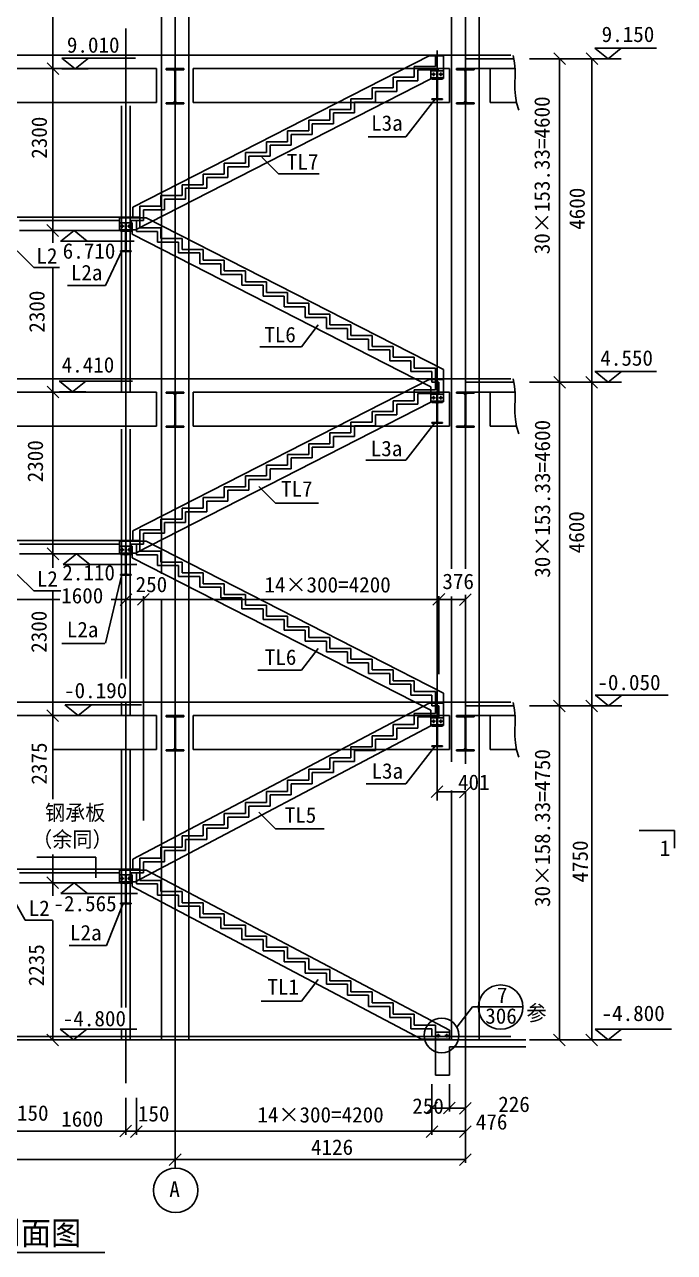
# Model space of a CAD drawing. Header units: metres. Extents: x 760 to 19348, y -53 to 26410.
# Drawn here: x 10113 to 19348, y -53 to 17407 of the extents above; entities that cross this region are included whole.
import ezdxf

# ---------------------------------------------------------------- set-up
doc = ezdxf.new("R2010")
doc.units = ezdxf.units.M
for name, color, linetype in [('LAYER1', 142, 'Continuous'), ('PUB_DIM', 3, 'Continuous'), ('S_E_STAIR', 4, 'Continuous'), ('中心线', 20, 'Continuous'), ('主次梁', 11, 'Continuous'), ('填满-深', 8, 'Continuous'), ('尺寸', 42, 'Continuous'), ('引线', 9, 'Continuous'), ('文字', 3, 'Continuous'), ('标题', 4, 'Continuous'), ('梯板', 11, 'Continuous'), ('梯梁', 4, 'Continuous'), ('砼柱', 3, 'Continuous'), ('螺栓', 11, 'Continuous'), ('钢柱', 4, 'Continuous')]:
    doc.layers.add(name, color=color, linetype=linetype)

# ---------------------------------------------------------------- blocks, each defined once
blk = doc.blocks.new('_ARCHTICK')
at = {"color": 0, "linetype": 'ByBlock'}
blk.add_lwpolyline([(-1.64, -1.71), (1.69, 1.6)], dxfattribs=at)

msp = doc.modelspace()

# ---------------------------------------------------------------- linework, layer by layer
for p, q in [((18216.81, 17071.45), (19092.92, 17071.45)), ((18217.39, 17071.22), (18404.51, 16919.76)), ((18404.51, 16919.76), (18593.81, 17071.22)), ((10644.24, 16931.12), (11687.5, 16931.12)), ((10644.59, 16779.31), (11019.3, 16779.31)), ((10644.82, 16930.9), (10831.94, 16779.44)), ((10831.94, 16779.44), (11021.24, 16930.9)), ((18217.15, 16919.64), (18591.87, 16919.64)), ((11669.32, 14325.93), (10626.06, 14325.93)), ((10815.7, 14477.62), (10626.4, 14326.16)), ((11003.06, 14477.74), (10628.35, 14477.74)), ((11002.82, 14326.16), (10815.7, 14477.62)), ((18219.43, 12471.5), (19095.55, 12471.5)), ((18220.02, 12471.28), (18407.14, 12319.82)), ((18407.14, 12319.82), (18596.44, 12471.28)), ((10605.12, 12334.86), (11648.39, 12334.86)), ((10607.86, 12334.63), (10794.98, 12183.17)), ((10794.98, 12183.17), (10984.29, 12334.63)), ((18219.78, 12319.69), (18594.49, 12319.69)), ((10607.63, 12183.04), (10982.34, 12183.04)), ((10853.22, 9880.41), (10663.92, 9728.95)), ((11040.34, 9728.95), (10853.22, 9880.41)), ((11706.84, 9728.72), (10663.58, 9728.72)), ((18223.98, 7871.36), (19257.99, 7871.36)), ((18224.56, 7871.13), (18411.69, 7719.67)), ((18411.69, 7719.67), (18600.99, 7871.13)), ((10687.73, 7731.59), (10874.85, 7580.13)), ((10689.85, 7731.82), (11776.41, 7731.82)), ((10874.85, 7580.13), (11064.15, 7731.59)), ((18224.33, 7719.54), (18599.04, 7719.54)), ((10687.49, 7580), (11062.21, 7580)), ((10818.38, 5203.17), (10629.07, 5051.71)), ((11005.73, 5203.29), (10631.02, 5203.29)), ((11005.5, 5051.71), (10818.38, 5203.17)), ((11716.37, 5051.48), (10629.81, 5051.48)), ((10620.28, 3120.07), (11706.84, 3120.07)), ((10620.63, 2968.26), (10995.34, 2968.26)), ((10620.86, 3119.84), (10807.98, 2968.38)), ((10807.98, 2968.38), (10997.28, 3119.84)), ((18221.46, 3122.87), (19308.02, 3122.87)), ((18221.81, 2971.05), (18596.52, 2971.05)), ((18222.04, 3122.64), (18409.17, 2971.18)), ((18409.17, 2971.18), (18598.47, 3122.64))]:
    msp.add_line(p, q)
at = {"layer": 'LAYER1'}
for p, q in [((3044.57, 16969.67), (17021.42, 16969.67)), ((15951.78, 16811.67), (15951.78, 16969.67)), ((15651.78, 16811.67), (15951.78, 16811.67)), ((15651.78, 16658.67), (15651.78, 16811.67)), ((15351.78, 16658.67), (15651.78, 16658.67)), ((15351.78, 16505.67), (15351.78, 16658.67)), ((15051.78, 16505.67), (15351.78, 16505.67)), ((15051.78, 16352.67), (15051.78, 16505.67)), ((14751.78, 16352.67), (15051.78, 16352.67)), ((14751.78, 16199.67), (14751.78, 16352.67)), ((14451.78, 16199.67), (14751.78, 16199.67)), ((14451.78, 16046.67), (14451.78, 16199.67)), ((13851.78, 15893.67), (14151.78, 15893.67)), ((13851.78, 15740.67), (13851.78, 15893.67)), ((14151.78, 16046.67), (14451.78, 16046.67)), ((14151.78, 15893.67), (14151.78, 16046.67)), ((13551.78, 15740.67), (13851.78, 15740.67)), ((13551.78, 15587.67), (13551.78, 15740.67)), ((13251.78, 15587.67), (13551.78, 15587.67)), ((13251.78, 15434.67), (13251.78, 15587.67)), ((12951.78, 15434.67), (13251.78, 15434.67)), ((12951.78, 15281.67), (12951.78, 15434.67)), ((12651.78, 15281.67), (12951.78, 15281.67)), ((12651.78, 15128.67), (12651.78, 15281.67)), ((12351.78, 15128.67), (12651.78, 15128.67)), ((12351.78, 14975.67), (12351.78, 15128.67)), ((12051.78, 14975.67), (12351.78, 14975.67)), ((12051.78, 14822.67), (12051.78, 14975.67)), ((10751.78, 14669.67), (9751.78, 14669.67)), ((10751.78, 14669.67), (11751.78, 14669.67)), ((11751.78, 14822.67), (12051.78, 14822.67)), ((11751.78, 14669.67), (11751.78, 14822.67)), ((11751.78, 14669.67), (11751.78, 14516.33)), ((11751.78, 14516.33), (12051.78, 14516.33)), ((12051.78, 14516.33), (12051.78, 14363)), ((12051.78, 14363), (12351.78, 14363)), ((12351.78, 14363), (12351.78, 14209.67)), ((12351.78, 14209.67), (12651.78, 14209.67)), ((12651.78, 14209.67), (12651.78, 14056.33)), ((12651.78, 14056.33), (12951.78, 14056.33)), ((12951.78, 14056.33), (12951.78, 13903)), ((12951.78, 13903), (13251.78, 13903)), ((13251.78, 13903), (13251.78, 13749.67)), ((13251.78, 13749.67), (13551.78, 13749.67)), ((13551.78, 13749.67), (13551.78, 13596.33)), ((13551.78, 13596.33), (13851.78, 13596.33)), ((13851.78, 13596.33), (13851.78, 13443)), ((13851.78, 13443), (14151.78, 13443)), ((14151.78, 13443), (14151.78, 13289.67)), ((14151.78, 13289.67), (14451.78, 13289.67)), ((14451.78, 13289.67), (14451.78, 13136.33)), ((14451.78, 13136.33), (14751.78, 13136.33)), ((14751.78, 13136.33), (14751.78, 12983)), ((14751.78, 12983), (15051.78, 12983)), ((15051.78, 12983), (15051.78, 12829.67)), ((15051.78, 12829.67), (15351.78, 12829.67)), ((15351.78, 12829.67), (15351.78, 12676.33)), ((15351.78, 12676.33), (15651.78, 12676.33)), ((15651.78, 12676.33), (15651.78, 12523)), ((15651.78, 12523), (15951.78, 12523)), ((15951.78, 12523), (15951.78, 12369.67)), ((3044.57, 12369.67), (17021.79, 12369.67)), ((15951.78, 12211.67), (15951.78, 12369.67)), ((15351.78, 12058.67), (15651.78, 12058.67)), ((15351.78, 11905.67), (15351.78, 12058.67)), ((15651.78, 12211.67), (15951.78, 12211.67)), ((15651.78, 12058.67), (15651.78, 12211.67)), ((15051.78, 11905.67), (15351.78, 11905.67)), ((15051.78, 11752.67), (15051.78, 11905.67)), ((14751.78, 11752.67), (15051.78, 11752.67)), ((14751.78, 11599.67), (14751.78, 11752.67)), ((14451.78, 11599.67), (14751.78, 11599.67)), ((14451.78, 11446.67), (14451.78, 11599.67)), ((14151.78, 11446.67), (14451.78, 11446.67)), ((14151.78, 11293.67), (14151.78, 11446.67)), ((13851.78, 11293.67), (14151.78, 11293.67)), ((13851.78, 11140.67), (13851.78, 11293.67)), ((13551.78, 11140.67), (13851.78, 11140.67)), ((13551.78, 10987.67), (13551.78, 11140.67)), ((12951.78, 10834.67), (13251.78, 10834.67)), ((12951.78, 10681.67), (12951.78, 10834.67)), ((13251.78, 10987.67), (13551.78, 10987.67)), ((13251.78, 10834.67), (13251.78, 10987.67)), ((12651.78, 10681.67), (12951.78, 10681.67)), ((12651.78, 10528.67), (12651.78, 10681.67)), ((12351.78, 10528.67), (12651.78, 10528.67)), ((12351.78, 10375.67), (12351.78, 10528.67)), ((12051.78, 10375.67), (12351.78, 10375.67)), ((12051.78, 10222.67), (12051.78, 10375.67)), ((11751.78, 10222.67), (12051.78, 10222.67)), ((11751.78, 10069.67), (11751.78, 10222.67)), ((10751.78, 10069.67), (9751.78, 10069.67)), ((10751.78, 10069.67), (11751.78, 10069.67)), ((11751.78, 10069.67), (11751.78, 9916.33)), ((11751.78, 9916.33), (12051.78, 9916.33)), ((12051.78, 9916.33), (12051.78, 9763)), ((12051.78, 9763), (12351.78, 9763)), ((12351.78, 9763), (12351.78, 9609.67)), ((12351.78, 9609.67), (12651.78, 9609.67)), ((12651.78, 9609.67), (12651.78, 9456.33)), ((12651.78, 9456.33), (12951.78, 9456.33)), ((12951.78, 9456.33), (12951.78, 9303)), ((12951.78, 9303), (13251.78, 9303)), ((13251.78, 9303), (13251.78, 9149.67)), ((13251.78, 9149.67), (13551.78, 9149.67)), ((13551.78, 9149.67), (13551.78, 8996.33)), ((13551.78, 8996.33), (13851.78, 8996.33)), ((13851.78, 8996.33), (13851.78, 8843)), ((13851.78, 8843), (14151.78, 8843)), ((14151.78, 8843), (14151.78, 8689.67)), ((14151.78, 8689.67), (14451.78, 8689.67)), ((14451.78, 8689.67), (14451.78, 8536.33)), ((14451.78, 8536.33), (14751.78, 8536.33)), ((14751.78, 8536.33), (14751.78, 8383)), ((14751.78, 8383), (15051.78, 8383)), ((15051.78, 8383), (15051.78, 8229.67)), ((15051.78, 8229.67), (15351.78, 8229.67)), ((15351.78, 8229.67), (15351.78, 8076.33)), ((15351.78, 8076.33), (15651.78, 8076.33)), ((15651.78, 8076.33), (15651.78, 7923)), ((15651.78, 7923), (15951.78, 7923)), ((15951.78, 7923), (15951.78, 7769.67)), ((3044.57, 7769.67), (17021.79, 7769.67)), ((15951.78, 7611.33), (15951.78, 7769.67)), ((15651.78, 7611.33), (15951.78, 7611.33)), ((15651.78, 7453), (15651.78, 7611.33)), ((15351.78, 7453), (15651.78, 7453)), ((15351.78, 7294.67), (15351.78, 7453)), ((15051.78, 7294.67), (15351.78, 7294.67)), ((15051.78, 7136.33), (15051.78, 7294.67)), ((14751.78, 7136.33), (15051.78, 7136.33)), ((14751.78, 6978), (14751.78, 7136.33)), ((14151.78, 6819.67), (14451.78, 6819.67)), ((14151.78, 6661.33), (14151.78, 6819.67)), ((14451.78, 6978), (14751.78, 6978)), ((14451.78, 6819.67), (14451.78, 6978)), ((13851.78, 6661.33), (14151.78, 6661.33)), ((13851.78, 6503), (13851.78, 6661.33)), ((13551.78, 6503), (13851.78, 6503)), ((13551.78, 6344.67), (13551.78, 6503)), ((13251.78, 6344.67), (13551.78, 6344.67)), ((13251.78, 6186.33), (13251.78, 6344.67)), ((12951.78, 6186.33), (13251.78, 6186.33)), ((12951.78, 6028), (12951.78, 6186.33)), ((12651.78, 6028), (12951.78, 6028)), ((12651.78, 5869.67), (12651.78, 6028)), ((12351.78, 5869.67), (12651.78, 5869.67)), ((12351.78, 5711.33), (12351.78, 5869.67)), ((12051.78, 5711.33), (12351.78, 5711.33)), ((12051.78, 5553), (12051.78, 5711.33)), ((11751.78, 5553), (12051.78, 5553)), ((11751.78, 5394.67), (11751.78, 5553)), ((10751.78, 5394.67), (9751.78, 5394.67)), ((10751.78, 5394.67), (11751.78, 5394.67)), ((11751.78, 5394.67), (11751.78, 5236.33)), ((11751.78, 5236.33), (12051.78, 5236.33)), ((12051.78, 5236.33), (12051.78, 5078)), ((12051.78, 5078), (12351.78, 5078)), ((12351.78, 5078), (12351.78, 4919.67)), ((12351.78, 4919.67), (12651.78, 4919.67)), ((12651.78, 4919.67), (12651.78, 4761.33)), ((12651.78, 4761.33), (12951.78, 4761.33)), ((12951.78, 4761.33), (12951.78, 4603)), ((12951.78, 4603), (13251.78, 4603)), ((13251.78, 4603), (13251.78, 4444.67)), ((13251.78, 4444.67), (13551.78, 4444.67)), ((13551.78, 4444.67), (13551.78, 4286.33)), ((13551.78, 4286.33), (13851.78, 4286.33)), ((13851.78, 4286.33), (13851.78, 4128)), ((13851.78, 4128), (14151.78, 4128)), ((14151.78, 4128), (14151.78, 3969.67)), ((14151.78, 3969.67), (14451.78, 3969.67)), ((14451.78, 3969.67), (14451.78, 3811.33)), ((14451.78, 3811.33), (14751.78, 3811.33)), ((14751.78, 3811.33), (14751.78, 3653)), ((14751.78, 3653), (15051.78, 3653)), ((15051.78, 3653), (15051.78, 3494.67)), ((15051.78, 3494.67), (15351.78, 3494.67)), ((15351.78, 3494.67), (15351.78, 3336.33)), ((15351.78, 3336.33), (15651.78, 3336.33)), ((15651.78, 3336.33), (15651.78, 3178)), ((15651.78, 3178), (15951.78, 3178)), ((15951.78, 3178), (15951.78, 3019.67)), ((3044.57, 3019.67), (17021.79, 3019.67))]:
    msp.add_line(p, q, dxfattribs=at)
at = {"layer": 'PUB_DIM'}
for p, q in [((16377.72, 16919.67), (16377.72, 16779.67)), ((17064.5, 16919.67), (16377.72, 16919.67)), ((16377.72, 16779.67), (17081.85, 16779.67)), ((16377.72, 12319.67), (16377.72, 12179.67)), ((17064.5, 12319.67), (16377.72, 12319.67)), ((16377.72, 12179.67), (17081.85, 12179.67)), ((16377.72, 7719.67), (16377.72, 7579.67)), ((17064.5, 7719.67), (16377.72, 7719.67)), ((16377.72, 7579.67), (17081.85, 7579.67))]:
    msp.add_line(p, q, dxfattribs=at)
at = {"layer": 'S_E_STAIR'}
for p, q in [((11651.54, 14807.85), (15861.62, 16959.67)), ((11688.19, 14489.67), (15886.78, 16635.61)), ((15886.78, 16635.61), (15886.78, 16649.81)), ((11461.78, 14489.67), (11461.78, 14659.67)), ((11461.78, 14489.67), (11461.78, 14659.67)), ((11843.24, 14659.67), (16066.78, 12500.97)), ((11688.19, 14489.67), (11461.78, 14489.67)), ((11688.19, 14489.67), (11461.78, 14489.67)), ((11641.78, 14489.67), (11641.78, 14425.72)), ((11641.78, 14425.72), (15886.78, 12256.06)), ((11651.54, 10207.85), (15861.62, 12359.67)), ((15886.78, 12035.61), (15886.78, 12256.06)), ((11688.19, 9889.67), (15886.78, 12035.61)), ((11461.78, 9889.67), (11461.78, 10059.67)), ((11843.24, 10059.67), (16066.78, 7900.97)), ((11688.19, 9889.67), (11461.78, 9889.67)), ((11641.78, 9889.67), (11641.78, 9825.72)), ((11641.78, 9825.72), (15886.78, 7656.06)), ((11651.54, 5536.78), (15863.32, 7759.67)), ((15886.78, 7449.81), (15886.78, 7656.06)), ((11683.95, 5214.67), (15886.78, 7432.83)), ((11461.78, 5214.67), (11461.78, 5384.67)), ((11840.23, 5384.67), (16151.54, 3109.26)), ((11683.95, 5214.67), (11461.78, 5214.67)), ((11641.78, 5214.67), (11641.78, 5150.19)), ((11641.78, 5150.19), (15754.34, 2979.67))]:
    msp.add_line(p, q, dxfattribs=at)
at = {"layer": '中心线'}
for p, q in [((12251.78, 1137.09), (12251.78, 26409.65)), ((16377.72, 9666.23), (16377.72, 26409.65)), ((11551.78, 8106.19), (11551.78, 17352.63)), ((15976.78, 6374.29), (15976.78, 17039.28)), ((16377.72, 6895.72), (16377.72, 9298.11)), ((11551.78, 3429.86), (11551.78, 7768.21)), ((16377.72, 1438.29), (16377.72, 6512.55)), ((11551.78, 2353.3), (11551.78, 3113.13))]:
    msp.add_line(p, q, dxfattribs=at)
at = {"layer": '主次梁'}
for p, q in [((12056.78, 26239.67), (12056.78, 9595.08)), ((12446.78, 2969.67), (12446.78, 26239.67)), ((16182.72, 26239.67), (16182.72, 9668.36)), ((16572.72, 2969.67), (16572.72, 26239.67)), ((11988.95, 16779.67), (2814.34, 16779.67)), ((11988.95, 16297.67), (11988.95, 16779.67)), ((12126.78, 16779.67), (12376.78, 16779.67)), ((12126.78, 16764.67), (12126.78, 16779.67)), ((12219.69, 16764.67), (12126.78, 16764.67)), ((12376.78, 16764.67), (12283.86, 16764.67)), ((12376.78, 16779.67), (12376.78, 16764.67)), ((12507.53, 16297.67), (12507.53, 16779.67)), ((12507.53, 16779.67), (16152.24, 16779.67)), ((16152.24, 16779.67), (16152.24, 16297.67)), ((16502.72, 16779.67), (16252.72, 16779.67)), ((16252.72, 16779.67), (16252.72, 16764.67)), ((16252.72, 16764.67), (16345.64, 16764.67)), ((16409.8, 16764.67), (16502.72, 16764.67)), ((16502.72, 16764.67), (16502.72, 16779.67)), ((16728.77, 16779.67), (17081.85, 16779.67)), ((16728.77, 16297.67), (16728.77, 16779.67)), ((12246.36, 16321.33), (12246.36, 16738)), ((12257.19, 16738), (12257.19, 16321.33)), ((16372.3, 16738), (16372.3, 16321.33)), ((16383.14, 16321.33), (16383.14, 16738)), ((2799.38, 16297.67), (11988.95, 16297.67)), ((12126.78, 16294.67), (12219.69, 16294.67)), ((12126.78, 16279.67), (12126.78, 16294.67)), ((12376.78, 16279.67), (12126.78, 16279.67)), ((12283.86, 16294.67), (12376.78, 16294.67)), ((12376.78, 16294.67), (12376.78, 16279.67)), ((16152.24, 16297.67), (12507.53, 16297.67)), ((16252.72, 16294.67), (16252.72, 16279.67)), ((16345.64, 16294.67), (16252.72, 16294.67)), ((16252.72, 16279.67), (16502.72, 16279.67)), ((16502.72, 16294.67), (16409.8, 16294.67)), ((16502.72, 16279.67), (16502.72, 16294.67)), ((17104.03, 16297.67), (16728.77, 16297.67)), ((11988.95, 12179.67), (2814.34, 12179.67)), ((11988.95, 11697.67), (11988.95, 12179.67)), ((12126.78, 12179.67), (12376.78, 12179.67)), ((12126.78, 12164.67), (12126.78, 12179.67)), ((12219.69, 12164.67), (12126.78, 12164.67)), ((12246.36, 11721.33), (12246.36, 12138)), ((12257.19, 12138), (12257.19, 11721.33)), ((12376.78, 12164.67), (12283.86, 12164.67)), ((12376.78, 12179.67), (12376.78, 12164.67)), ((12507.53, 11697.67), (12507.53, 12179.67)), ((12507.53, 12179.67), (16152.24, 12179.67)), ((16152.24, 12179.67), (16152.24, 11697.67)), ((16502.72, 12179.67), (16252.72, 12179.67)), ((16252.72, 12179.67), (16252.72, 12164.67)), ((16252.72, 12164.67), (16345.64, 12164.67)), ((16372.3, 12138), (16372.3, 11721.33)), ((16383.14, 11721.33), (16383.14, 12138)), ((16409.8, 12164.67), (16502.72, 12164.67)), ((16502.72, 12164.67), (16502.72, 12179.67)), ((16728.77, 12179.67), (17081.85, 12179.67)), ((16728.77, 11697.67), (16728.77, 12179.67)), ((2799.38, 11697.67), (11988.95, 11697.67)), ((12126.78, 11694.67), (12219.69, 11694.67)), ((12126.78, 11679.67), (12126.78, 11694.67)), ((12376.78, 11679.67), (12126.78, 11679.67)), ((12283.86, 11694.67), (12376.78, 11694.67)), ((12376.78, 11694.67), (12376.78, 11679.67)), ((16152.24, 11697.67), (12507.53, 11697.67)), ((16252.72, 11694.67), (16252.72, 11679.67)), ((16345.64, 11694.67), (16252.72, 11694.67)), ((16252.72, 11679.67), (16502.72, 11679.67)), ((16502.72, 11694.67), (16409.8, 11694.67)), ((16502.72, 11679.67), (16502.72, 11694.67)), ((17104.03, 11697.67), (16728.77, 11697.67)), ((16182.72, 9274.71), (16182.72, 6923.59)), ((12056.78, 9231.18), (12056.78, 2969.67)), ((11988.95, 7579.67), (2814.34, 7579.67)), ((11988.95, 7097.67), (11988.95, 7579.67)), ((12126.78, 7579.67), (12376.78, 7579.67)), ((12126.78, 7564.67), (12126.78, 7579.67)), ((12219.69, 7564.67), (12126.78, 7564.67)), ((12246.36, 7121.33), (12246.36, 7538)), ((12257.19, 7538), (12257.19, 7121.33)), ((12376.78, 7564.67), (12283.86, 7564.67)), ((12376.78, 7579.67), (12376.78, 7564.67)), ((12507.53, 7097.67), (12507.53, 7579.67)), ((12507.53, 7579.67), (16152.24, 7579.67)), ((16152.24, 7579.67), (16152.24, 7097.67)), ((16502.72, 7579.67), (16252.72, 7579.67)), ((16252.72, 7579.67), (16252.72, 7564.67)), ((16252.72, 7564.67), (16345.64, 7564.67)), ((16372.3, 7538), (16372.3, 7121.33)), ((16383.14, 7121.33), (16383.14, 7538)), ((16409.8, 7564.67), (16502.72, 7564.67)), ((16502.72, 7564.67), (16502.72, 7579.67)), ((16728.77, 7579.67), (17081.85, 7579.67)), ((16728.77, 7097.67), (16728.77, 7579.67)), ((10512.3, 7097.67), (11988.95, 7097.67)), ((12126.78, 7094.67), (12219.69, 7094.67)), ((12126.78, 7079.67), (12126.78, 7094.67)), ((12376.78, 7079.67), (12126.78, 7079.67)), ((12283.86, 7094.67), (12376.78, 7094.67)), ((12376.78, 7094.67), (12376.78, 7079.67)), ((16152.24, 7097.67), (12507.53, 7097.67)), ((16252.72, 7094.67), (16252.72, 7079.67)), ((16345.64, 7094.67), (16252.72, 7094.67)), ((16252.72, 7079.67), (16502.72, 7079.67)), ((16502.72, 7094.67), (16409.8, 7094.67)), ((16502.72, 7079.67), (16502.72, 7094.67)), ((17104.03, 7097.67), (16728.77, 7097.67)), ((15976.78, 6693.42), (15976.78, 6445.34)), ((15976.78, 6495.34), (16377.72, 6495.34)), ((16182.72, 6514.29), (16182.72, 2969.67)), ((12056.78, 2969.67), (12446.78, 2969.67)), ((15901.78, 2341.13), (15901.78, 1948.96)), ((16151.78, 2341.13), (16151.78, 1948.96)), ((16151.78, 2341.13), (16151.78, 1948.96)), ((16377.72, 2341.13), (16377.72, 1948.96)), ((16151.78, 1998.96), (15901.78, 1998.96)), ((16151.78, 1998.96), (16377.72, 1998.96))]:
    msp.add_line(p, q, dxfattribs=at)
for centre, start, end in [((12219.69, 16738), 0, 90), ((12283.86, 16738), 90, 180), ((16345.64, 16738), 0, 90), ((16409.8, 16738), 90, 180), ((12219.69, 16321.33), 270, 0), ((12283.86, 16321.33), 180, 270), ((16345.64, 16321.33), 270, 0), ((16409.8, 16321.33), 180, 270), ((12219.69, 12138), 0, 90), ((12283.86, 12138), 90, 180), ((16345.64, 12138), 0, 90), ((16409.8, 12138), 90, 180), ((12219.69, 11721.33), 270, 0), ((12283.86, 11721.33), 180, 270), ((16345.64, 11721.33), 270, 0), ((16409.8, 11721.33), 180, 270), ((12219.69, 7538), 0, 90), ((12283.86, 7538), 90, 180), ((16345.64, 7538), 0, 90), ((16409.8, 7538), 90, 180), ((12219.69, 7121.33), 270, 0), ((12283.86, 7121.33), 180, 270), ((16345.64, 7121.33), 270, 0), ((16409.8, 7121.33), 180, 270)]:
    msp.add_arc(centre, 26.67, start, end, dxfattribs=at)
at = {"layer": '填满-深'}
for p, q in [((2975.69, 2969.67), (17238.79, 2969.67)), ((15951.78, 2469.67), (15951.78, 2969.67)), ((17238.79, 2869.67), (16151.78, 2869.67)), ((16151.78, 2869.67), (16151.78, 2469.67)), ((16151.78, 2469.67), (15951.78, 2469.67))]:
    msp.add_line(p, q, dxfattribs=at)
at = {"layer": '尺寸'}
for p, q in [((10515.6, 16779.67), (10515.6, 18545.71)), ((10122.87, 16779.67), (10565.6, 16779.67)), ((10122.87, 16779.67), (10565.6, 16779.67)), ((10515.6, 14479.67), (10515.6, 16779.67)), ((17286.67, 16919.67), (18225.55, 16919.67)), ((17361.94, 16919.67), (17765.18, 16919.67)), ((17715.18, 12319.67), (17715.18, 16919.67)), ((18175.55, 16919.67), (18175.55, 12319.67)), ((10122.87, 14479.67), (10565.6, 14479.67)), ((10122.87, 14479.67), (10565.6, 14479.67)), ((10515.6, 14304.83), (10515.6, 14479.67)), ((10515.6, 12179.67), (10515.6, 13951.87)), ((17286.67, 12319.67), (18225.55, 12319.67)), ((17286.67, 12319.67), (18225.55, 12319.67)), ((17286.67, 12319.67), (17765.18, 12319.67)), ((17286.67, 12319.67), (17765.18, 12319.67)), ((17715.18, 7719.67), (17715.18, 12319.67)), ((18175.55, 12319.67), (18175.55, 7719.67)), ((10122.87, 12179.67), (10565.6, 12179.67)), ((10122.87, 12179.67), (10565.6, 12179.67)), ((10515.6, 9879.67), (10515.6, 12179.67)), ((10122.87, 9879.67), (10565.6, 9879.67)), ((10122.87, 9879.67), (10565.6, 9879.67)), ((10515.6, 9683.12), (10515.6, 9879.67)), ((10515.6, 7579.67), (10515.6, 9360.28)), ((11551.78, 8908.25), (11551.78, 9281.1)), ((11551.78, 8908.25), (11551.78, 9281.1)), ((11801.78, 6087.55), (11801.78, 9281.1)), ((11801.78, 6087.55), (11801.78, 9281.1)), ((16001.78, 8171.5), (16001.78, 9281.1)), ((16001.78, 8171.5), (16001.78, 9281.1)), ((16377.72, 8306.61), (16377.72, 9281.1)), ((9951.78, 9231.1), (10612.49, 9231.1)), ((11344.26, 9231.1), (11551.78, 9231.1)), ((11551.78, 9231.1), (11801.78, 9231.1)), ((11801.78, 9231.1), (16001.78, 9231.1)), ((16001.78, 9231.1), (16377.72, 9231.1)), ((17286.67, 7719.67), (18225.55, 7719.67)), ((17286.67, 7719.67), (18225.55, 7719.67)), ((17286.67, 7719.67), (17765.18, 7719.67)), ((17286.67, 7719.67), (17765.18, 7719.67)), ((17715.18, 2969.67), (17715.18, 7719.67)), ((18175.55, 7719.67), (18175.55, 2969.67)), ((10122.87, 7579.67), (10565.6, 7579.67)), ((10122.87, 7579.67), (10565.6, 7579.67)), ((10515.6, 6393.56), (10515.6, 7579.67)), ((10515.6, 5204.67), (10515.6, 5607.23)), ((10122.87, 5204.67), (10565.6, 5204.67)), ((10122.87, 5204.67), (10565.6, 5204.67)), ((10515.6, 5204.67), (10515.6, 5016.94)), ((10515.6, 4664.91), (10515.6, 2969.67)), ((10122.87, 2969.67), (10565.6, 2969.67)), ((17286.67, 2969.67), (18225.55, 2969.67)), ((17286.67, 2969.67), (17765.18, 2969.67)), ((16377.72, 2373.44), (16377.72, 1220.79)), ((11551.78, 2144.13), (11551.78, 1619.13)), ((11551.78, 2144.13), (11551.78, 1619.13)), ((11701.78, 2144.13), (11701.78, 1619.13)), ((11701.78, 2144.13), (11701.78, 1619.13)), ((15901.78, 2144.13), (15901.78, 1619.13)), ((15901.78, 2144.13), (15901.78, 1619.13)), ((16377.72, 2144.13), (16377.72, 1619.13)), ((12251.78, 1916.16), (12251.78, 1220.79)), ((12251.78, 1916.16), (12251.78, 1220.79)), ((9951.78, 1669.13), (11551.78, 1669.13)), ((11701.78, 1669.13), (11551.78, 1669.13)), ((11701.78, 1669.13), (15901.78, 1669.13)), ((15901.78, 1669.13), (16377.72, 1669.13)), ((12251.78, 1270.79), (3451.78, 1270.79)), ((16377.72, 1270.79), (12251.78, 1270.79))]:
    msp.add_line(p, q, dxfattribs=at)
at = {"layer": '引线'}
for p, q in [((17055.3, 16968.42), (17075.04, 16863.78)), ((17075.04, 16863.78), (17083.02, 16765.23)), ((17083.02, 16765.23), (17083.78, 16670.75)), ((17083.78, 16670.75), (17081.82, 16578.31)), ((17081.82, 16578.31), (17081.67, 16485.86)), ((17081.67, 16485.86), (17087.84, 16391.38)), ((15941.42, 16341.74), (15531.56, 15810.86)), ((17087.84, 16391.38), (17104.87, 16292.83)), ((17104.87, 16292.83), (17137.25, 16188.19)), ((15531.56, 15810.86), (14996.55, 15810.86)), ((13486.33, 15518.79), (13721.2, 15282.78)), ((13721.2, 15282.78), (14301.91, 15282.78)), ((10007.72, 14188.67), (10242.59, 13952.66)), ((11495.83, 14188.67), (11260.96, 13698.4)), ((10242.59, 13952.66), (10611.06, 13952.66)), ((11260.96, 13698.4), (10721.82, 13698.4)), ((14287.73, 13136.88), (14048.33, 12825.2)), ((14048.33, 12825.2), (13454.76, 12825.2)), ((17055.3, 12368.42), (17075.04, 12263.78)), ((17075.04, 12263.78), (17083.02, 12165.23)), ((17083.78, 12070.75), (17081.82, 11978.31)), ((17083.02, 12165.23), (17083.78, 12070.75)), ((17081.82, 11978.31), (17081.67, 11885.86)), ((17081.67, 11885.86), (17087.84, 11791.38)), ((15941.42, 11741.74), (15531.56, 11210.86)), ((17087.84, 11791.38), (17104.87, 11692.83)), ((17104.87, 11692.83), (17137.25, 11588.19)), ((15531.56, 11210.86), (14965.2, 11210.86)), ((13442.51, 10838.52), (13677.37, 10602.51)), ((13677.37, 10602.51), (14292.2, 10602.51)), ((10007.72, 9588.67), (10242.59, 9352.66)), ((11495.83, 9588.67), (11260.96, 8608.6)), ((10242.59, 9352.66), (10630.61, 9352.66)), ((11253.15, 8606.65), (10644.3, 8606.65)), ((14287.73, 8536.88), (14048.33, 8225.2)), ((14048.33, 8225.2), (13427.22, 8225.2)), ((17055.3, 7768.42), (17075.04, 7663.78)), ((17075.04, 7663.78), (17083.02, 7565.23)), ((17083.02, 7565.23), (17083.78, 7470.75)), ((17081.82, 7378.31), (17081.67, 7285.86)), ((17083.78, 7470.75), (17081.82, 7378.31)), ((17081.67, 7285.86), (17087.84, 7191.38)), ((17087.84, 7191.38), (17104.87, 7092.83)), ((15941.42, 7141.74), (15531.56, 6610.86)), ((17104.87, 7092.83), (17137.25, 6988.19)), ((15531.56, 6610.86), (14965.77, 6610.86)), ((13442.51, 6206.46), (13677.37, 5970.45)), ((13677.37, 5970.45), (14372.31, 5970.45)), ((11125.51, 5566.15), (10285.66, 5566.15)), ((11125.51, 5271.61), (11125.51, 5566.15)), ((9990.92, 4906.85), (10123.69, 4670.85)), ((11512.63, 4906.85), (11277.76, 4313.44)), ((10123.69, 4670.85), (10508.23, 4670.85)), ((11277.76, 4313.44), (10747.86, 4313.44)), ((14287.73, 3829.8), (14048.33, 3518.13)), ((14048.33, 3518.13), (13476.9, 3518.13)), ((16256.82, 3150.03), (16478.98, 3437.73)), ((16478.98, 3437.73), (17192.16, 3437.73))]:
    msp.add_line(p, q, dxfattribs=at)
for centre, radius in [((16878.92, 3435.84), 315.39), ((16039.51, 3033.52), 246.57), ((12260.76, 830.27), 315.39)]:
    msp.add_circle(centre, radius, dxfattribs=at)
at = {"layer": '标题'}
for p, q in [((19348.46, 5945.22), (18848.46, 5945.22)), ((19348.46, 5695.22), (19348.46, 5945.22)), ((8866.71, -52.99), (11255.56, -52.99))]:
    msp.add_line(p, q, dxfattribs=at)
at = {"layer": '梯板'}
for p, q in [((15701.78, 16761.67), (16001.78, 16761.67)), ((15701.78, 16608.67), (15701.78, 16761.67)), ((15401.78, 16608.67), (15701.78, 16608.67)), ((15401.78, 16455.67), (15401.78, 16608.67)), ((15101.78, 16455.67), (15401.78, 16455.67)), ((15101.78, 16302.67), (15101.78, 16455.67)), ((14801.78, 16302.67), (15101.78, 16302.67)), ((14801.78, 16149.67), (14801.78, 16302.67)), ((14501.78, 16149.67), (14801.78, 16149.67)), ((14501.78, 15996.67), (14501.78, 16149.67)), ((14201.78, 15996.67), (14501.78, 15996.67)), ((14201.78, 15843.67), (14201.78, 15996.67)), ((13901.78, 15843.67), (14201.78, 15843.67)), ((13901.78, 15690.67), (13901.78, 15843.67)), ((13601.78, 15690.67), (13901.78, 15690.67)), ((13601.78, 15537.67), (13601.78, 15690.67)), ((13001.78, 15384.67), (13301.78, 15384.67)), ((13001.78, 15231.67), (13001.78, 15384.67)), ((13301.78, 15537.67), (13601.78, 15537.67)), ((13301.78, 15384.67), (13301.78, 15537.67)), ((12701.78, 15231.67), (13001.78, 15231.67)), ((12701.78, 15078.67), (12701.78, 15231.67)), ((12401.78, 15078.67), (12701.78, 15078.67)), ((12401.78, 14925.67), (12401.78, 15078.67)), ((12101.78, 14925.67), (12401.78, 14925.67)), ((12101.78, 14772.67), (12101.78, 14925.67)), ((11801.78, 14772.67), (12101.78, 14772.67)), ((11801.78, 14619.67), (11801.78, 14772.67)), ((11626.78, 14619.67), (11701.78, 14619.67)), ((11626.78, 14489.67), (11626.78, 14619.67)), ((11626.78, 14619.67), (11801.78, 14619.67)), ((11626.78, 14489.67), (11626.78, 14619.67)), ((11701.78, 14619.67), (11701.78, 14466.33)), ((11701.78, 14466.33), (12001.78, 14466.33)), ((12001.78, 14466.33), (12001.78, 14313)), ((12001.78, 14313), (12301.78, 14313)), ((12301.78, 14313), (12301.78, 14159.67)), ((12301.78, 14159.67), (12601.78, 14159.67)), ((12601.78, 14159.67), (12601.78, 14006.33)), ((12601.78, 14006.33), (12901.78, 14006.33)), ((12901.78, 14006.33), (12901.78, 13853)), ((12901.78, 13853), (13201.78, 13853)), ((13201.78, 13853), (13201.78, 13699.67)), ((13201.78, 13699.67), (13501.78, 13699.67)), ((13501.78, 13699.67), (13501.78, 13546.33)), ((13501.78, 13546.33), (13801.78, 13546.33)), ((13801.78, 13546.33), (13801.78, 13393)), ((13801.78, 13393), (14101.78, 13393)), ((14101.78, 13393), (14101.78, 13239.67)), ((14101.78, 13239.67), (14401.78, 13239.67)), ((14401.78, 13239.67), (14401.78, 13086.33)), ((14401.78, 13086.33), (14701.78, 13086.33)), ((14701.78, 13086.33), (14701.78, 12933)), ((14701.78, 12933), (15001.78, 12933)), ((15001.78, 12933), (15001.78, 12779.67)), ((15001.78, 12779.67), (15301.78, 12779.67)), ((15301.78, 12779.67), (15301.78, 12626.33)), ((15301.78, 12626.33), (15601.78, 12626.33)), ((15601.78, 12626.33), (15601.78, 12473)), ((15601.78, 12473), (15901.78, 12473)), ((15901.78, 12473), (15901.78, 12319.67)), ((15901.78, 12319.67), (16001.78, 12319.67)), ((16001.78, 12319.67), (16001.78, 12319.67)), ((16001.78, 12319.67), (16001.78, 12319.67)), ((16001.78, 12319.67), (16001.78, 12319.67)), ((16001.78, 12161.67), (16001.78, 12319.67)), ((15701.78, 12161.67), (16001.78, 12161.67)), ((15701.78, 12008.67), (15701.78, 12161.67)), ((15401.78, 12008.67), (15701.78, 12008.67)), ((15401.78, 11855.67), (15401.78, 12008.67)), ((14801.78, 11702.67), (15101.78, 11702.67)), ((14801.78, 11549.67), (14801.78, 11702.67)), ((15101.78, 11855.67), (15401.78, 11855.67)), ((15101.78, 11702.67), (15101.78, 11855.67)), ((14501.78, 11549.67), (14801.78, 11549.67)), ((14501.78, 11396.67), (14501.78, 11549.67)), ((14201.78, 11396.67), (14501.78, 11396.67)), ((14201.78, 11243.67), (14201.78, 11396.67)), ((13901.78, 11243.67), (14201.78, 11243.67)), ((13901.78, 11090.67), (13901.78, 11243.67)), ((13601.78, 11090.67), (13901.78, 11090.67)), ((13601.78, 10937.67), (13601.78, 11090.67)), ((13301.78, 10937.67), (13601.78, 10937.67)), ((13301.78, 10784.67), (13301.78, 10937.67)), ((13001.78, 10784.67), (13301.78, 10784.67)), ((13001.78, 10631.67), (13001.78, 10784.67)), ((12401.78, 10478.67), (12701.78, 10478.67)), ((12401.78, 10325.67), (12401.78, 10478.67)), ((12701.78, 10631.67), (13001.78, 10631.67)), ((12701.78, 10478.67), (12701.78, 10631.67)), ((12101.78, 10325.67), (12401.78, 10325.67)), ((12101.78, 10172.67), (12101.78, 10325.67)), ((11801.78, 10172.67), (12101.78, 10172.67)), ((11801.78, 10019.67), (11801.78, 10172.67)), ((11626.78, 10019.67), (11801.78, 10019.67)), ((11626.78, 9889.67), (11626.78, 10019.67)), ((11626.78, 10019.67), (11701.78, 10019.67)), ((11626.78, 9889.67), (11626.78, 10019.67)), ((11701.78, 10019.67), (11701.78, 9866.33)), ((11701.78, 9866.33), (12001.78, 9866.33)), ((12001.78, 9866.33), (12001.78, 9713)), ((12001.78, 9713), (12301.78, 9713)), ((12301.78, 9713), (12301.78, 9559.67)), ((12301.78, 9559.67), (12601.78, 9559.67)), ((12601.78, 9559.67), (12601.78, 9406.33)), ((12601.78, 9406.33), (12901.78, 9406.33)), ((12901.78, 9406.33), (12901.78, 9253)), ((12901.78, 9253), (13201.78, 9253)), ((13201.78, 9253), (13201.78, 9099.67)), ((13201.78, 9099.67), (13501.78, 9099.67)), ((13501.78, 9099.67), (13501.78, 8946.33)), ((13501.78, 8946.33), (13801.78, 8946.33)), ((13801.78, 8946.33), (13801.78, 8793)), ((13801.78, 8793), (14101.78, 8793)), ((14101.78, 8793), (14101.78, 8639.67)), ((14101.78, 8639.67), (14401.78, 8639.67)), ((14401.78, 8639.67), (14401.78, 8486.33)), ((14401.78, 8486.33), (14701.78, 8486.33)), ((14701.78, 8486.33), (14701.78, 8333)), ((14701.78, 8333), (15001.78, 8333)), ((15001.78, 8333), (15001.78, 8179.67)), ((15001.78, 8179.67), (15301.78, 8179.67)), ((15301.78, 8179.67), (15301.78, 8026.33)), ((15301.78, 8026.33), (15601.78, 8026.33)), ((15601.78, 8026.33), (15601.78, 7873)), ((15601.78, 7873), (15901.78, 7873)), ((15901.78, 7873), (15901.78, 7719.67)), ((15901.78, 7719.67), (16001.78, 7719.67)), ((16001.78, 7561.33), (16001.78, 7719.67)), ((15701.78, 7561.33), (16001.78, 7561.33)), ((15701.78, 7403), (15701.78, 7561.33)), ((15401.78, 7403), (15701.78, 7403)), ((15401.78, 7244.67), (15401.78, 7403)), ((15101.78, 7244.67), (15401.78, 7244.67)), ((15101.78, 7086.33), (15101.78, 7244.67)), ((14801.78, 7086.33), (15101.78, 7086.33)), ((14801.78, 6928), (14801.78, 7086.33)), ((14501.78, 6928), (14801.78, 6928)), ((14501.78, 6769.67), (14501.78, 6928)), ((14201.78, 6769.67), (14501.78, 6769.67)), ((14201.78, 6611.33), (14201.78, 6769.67)), ((13901.78, 6611.33), (14201.78, 6611.33)), ((13901.78, 6453), (13901.78, 6611.33)), ((13301.78, 6294.67), (13601.78, 6294.67)), ((13301.78, 6136.33), (13301.78, 6294.67)), ((13601.78, 6453), (13901.78, 6453)), ((13601.78, 6294.67), (13601.78, 6453)), ((13001.78, 6136.33), (13301.78, 6136.33)), ((13001.78, 5978), (13001.78, 6136.33)), ((12701.78, 5978), (13001.78, 5978)), ((12701.78, 5819.67), (12701.78, 5978)), ((12401.78, 5819.67), (12701.78, 5819.67)), ((12401.78, 5661.33), (12401.78, 5819.67)), ((12101.78, 5661.33), (12401.78, 5661.33)), ((12101.78, 5503), (12101.78, 5661.33)), ((11801.78, 5503), (12101.78, 5503)), ((11801.78, 5344.67), (11801.78, 5503)), ((11626.78, 5344.67), (11801.78, 5344.67)), ((11626.78, 5214.67), (11626.78, 5344.67)), ((11626.78, 5344.67), (11701.78, 5344.67)), ((11626.78, 5214.67), (11626.78, 5344.67)), ((11701.78, 5344.67), (11701.78, 5186.33)), ((11701.78, 5186.33), (12001.78, 5186.33)), ((12001.78, 5186.33), (12001.78, 5028)), ((12001.78, 5028), (12301.78, 5028)), ((12301.78, 5028), (12301.78, 4869.67)), ((12301.78, 4869.67), (12601.78, 4869.67)), ((12601.78, 4869.67), (12601.78, 4711.33)), ((12601.78, 4711.33), (12901.78, 4711.33)), ((12901.78, 4711.33), (12901.78, 4553)), ((12901.78, 4553), (13201.78, 4553)), ((13201.78, 4553), (13201.78, 4394.67)), ((13201.78, 4394.67), (13501.78, 4394.67)), ((13501.78, 4394.67), (13501.78, 4236.33)), ((13501.78, 4236.33), (13801.78, 4236.33)), ((13801.78, 4236.33), (13801.78, 4078)), ((13801.78, 4078), (14101.78, 4078)), ((14101.78, 4078), (14101.78, 3919.67)), ((14101.78, 3919.67), (14401.78, 3919.67)), ((14401.78, 3919.67), (14401.78, 3761.33)), ((14401.78, 3761.33), (14701.78, 3761.33)), ((14701.78, 3761.33), (14701.78, 3603)), ((14701.78, 3603), (15001.78, 3603)), ((15001.78, 3603), (15001.78, 3444.67)), ((15001.78, 3444.67), (15301.78, 3444.67)), ((15301.78, 3444.67), (15301.78, 3286.33)), ((15301.78, 3286.33), (15601.78, 3286.33)), ((15601.78, 3286.33), (15601.78, 3128)), ((15601.78, 3128), (15901.78, 3128)), ((15901.78, 3128), (15901.78, 3019.67))]:
    msp.add_line(p, q, dxfattribs=at)
at = {"layer": '梯梁'}
for p, q in [((16066.78, 16959.67), (15863.32, 16959.67)), ((16066.78, 16649.81), (16066.78, 16959.67)), ((11651.54, 14659.67), (11651.54, 14807.85)), ((11461.78, 14659.67), (11843.24, 14659.67)), ((11461.78, 14659.67), (11843.24, 14659.67)), ((16066.78, 12049.81), (16066.78, 12500.97)), ((16066.78, 12359.67), (15863.32, 12359.67)), ((11651.54, 10059.67), (11651.54, 10207.85)), ((11461.78, 10059.67), (11843.24, 10059.67)), ((16066.78, 7449.81), (16066.78, 7900.97)), ((16066.78, 7759.67), (15863.32, 7759.67)), ((11651.54, 5384.67), (11651.54, 5536.78)), ((11461.78, 5384.67), (11840.23, 5384.67)), ((16151.78, 2979.67), (15754.34, 2979.67)), ((16151.78, 2979.67), (16151.54, 3109.26))]:
    msp.add_line(p, q, dxfattribs=at)
at = {"layer": '砼柱'}
for p, q in [((15886.78, 16749.81), (16066.78, 16749.81)), ((15886.78, 16639.81), (15886.78, 16749.81)), ((16066.78, 16639.81), (15886.78, 16639.81)), ((15971.79, 16749.81), (15971.79, 16639.81)), ((15981.79, 16749.81), (15971.79, 16749.81)), ((15971.79, 16639.81), (15981.79, 16639.81)), ((15981.79, 16639.81), (15981.79, 16749.81)), ((16066.78, 16749.81), (16066.78, 16639.81)), ((10041.78, 14619.67), (10751.78, 14619.67)), ((11461.78, 14619.67), (10751.78, 14619.67)), ((11461.78, 14589.67), (11461.78, 14479.67)), ((11641.78, 14589.67), (11461.78, 14589.67)), ((11546.76, 14479.67), (11546.76, 14589.67)), ((11546.76, 14589.67), (11556.76, 14589.67)), ((11556.76, 14589.67), (11556.76, 14479.67)), ((11641.78, 14479.67), (11641.78, 14589.67)), ((10041.78, 14479.67), (10751.78, 14479.67)), ((11461.78, 14479.67), (10751.78, 14479.67)), ((11461.78, 14479.67), (11641.78, 14479.67)), ((11556.76, 14479.67), (11546.76, 14479.67)), ((15886.78, 12149.81), (16066.78, 12149.81)), ((15886.78, 12039.81), (15886.78, 12149.81)), ((15971.79, 12149.81), (15971.79, 12039.81)), ((15981.79, 12149.81), (15971.79, 12149.81)), ((15981.79, 12039.81), (15981.79, 12149.81)), ((16066.78, 12149.81), (16066.78, 12039.81)), ((16066.78, 12039.81), (15886.78, 12039.81)), ((15971.79, 12039.81), (15981.79, 12039.81)), ((10041.78, 10019.67), (10751.78, 10019.67)), ((11461.78, 10019.67), (10751.78, 10019.67)), ((11461.78, 9989.67), (11461.78, 9879.67)), ((11641.78, 9989.67), (11461.78, 9989.67)), ((11546.76, 9879.67), (11546.76, 9989.67)), ((11546.76, 9989.67), (11556.76, 9989.67)), ((11556.76, 9989.67), (11556.76, 9879.67)), ((11641.78, 9879.67), (11641.78, 9989.67)), ((10041.78, 9879.67), (10751.78, 9879.67)), ((11461.78, 9879.67), (10751.78, 9879.67)), ((11461.78, 9879.67), (11641.78, 9879.67)), ((11556.76, 9879.67), (11546.76, 9879.67)), ((15886.78, 7549.81), (16066.78, 7549.81)), ((15886.78, 7439.81), (15886.78, 7549.81)), ((15971.79, 7549.81), (15971.79, 7439.81)), ((15981.79, 7549.81), (15971.79, 7549.81)), ((15981.79, 7439.81), (15981.79, 7549.81)), ((16066.78, 7549.81), (16066.78, 7439.81)), ((16066.78, 7439.81), (15886.78, 7439.81)), ((15971.79, 7439.81), (15981.79, 7439.81)), ((10751.78, 5344.67), (10041.78, 5344.67)), ((10751.78, 5344.67), (11461.78, 5344.67)), ((11461.78, 5344.67), (11461.78, 5204.67)), ((11461.78, 5314.67), (11461.78, 5204.67)), ((11641.78, 5314.67), (11461.78, 5314.67)), ((11546.76, 5204.67), (11546.76, 5314.67)), ((11546.76, 5314.67), (11556.76, 5314.67)), ((11556.76, 5314.67), (11556.76, 5204.67)), ((11641.78, 5204.67), (11641.78, 5314.67)), ((10041.78, 5204.67), (10751.78, 5204.67)), ((11461.78, 5204.67), (10751.78, 5204.67)), ((11461.78, 5204.67), (11641.78, 5204.67)), ((11556.76, 5204.67), (11546.76, 5204.67)), ((15951.78, 3079.67), (16151.78, 3079.67)), ((15951.78, 2969.67), (15951.78, 3079.67)), ((16151.78, 2969.67), (15951.78, 2969.67)), ((16151.78, 3079.67), (16151.78, 2969.67))]:
    msp.add_line(p, q, dxfattribs=at)
at = {"layer": '螺栓'}
for p, q in [((15901.03, 16699.81), (15952.53, 16699.81)), ((15926.78, 16725.56), (15926.78, 16674.06)), ((16052.53, 16699.81), (16001.03, 16699.81)), ((16026.78, 16725.56), (16026.78, 16674.06)), ((11476.03, 14539.67), (11527.53, 14539.67)), ((11476.03, 14539.67), (11527.53, 14539.67)), ((11501.78, 14565.42), (11501.78, 14513.92)), ((11501.78, 14565.42), (11501.78, 14513.92)), ((11627.53, 14539.67), (11576.03, 14539.67)), ((11627.53, 14539.67), (11576.03, 14539.67)), ((11601.78, 14565.42), (11601.78, 14513.92)), ((11601.78, 14565.42), (11601.78, 14513.92)), ((15901.03, 12099.81), (15952.53, 12099.81)), ((15926.78, 12125.56), (15926.78, 12074.06)), ((16052.53, 12099.81), (16001.03, 12099.81)), ((16026.78, 12125.56), (16026.78, 12074.06)), ((11501.78, 9965.42), (11501.78, 9913.92)), ((11601.78, 9965.42), (11601.78, 9913.92)), ((11476.03, 9939.67), (11527.53, 9939.67)), ((11627.53, 9939.67), (11576.03, 9939.67)), ((15926.78, 7525.56), (15926.78, 7474.06)), ((16026.78, 7525.56), (16026.78, 7474.06)), ((15901.03, 7499.81), (15952.53, 7499.81)), ((16052.53, 7499.81), (16001.03, 7499.81)), ((11476.03, 5264.67), (11527.53, 5264.67)), ((11501.78, 5290.42), (11501.78, 5238.92)), ((11627.53, 5264.67), (11576.03, 5264.67)), ((11601.78, 5290.42), (11601.78, 5238.92)), ((16017.53, 3029.67), (15966.03, 3029.67)), ((15991.78, 3055.42), (15991.78, 3003.92)), ((16137.53, 3029.67), (16086.03, 3029.67)), ((16111.78, 3055.42), (16111.78, 3003.92))]:
    msp.add_line(p, q, dxfattribs=at)
for centre in [(15926.78, 16699.81), (16026.78, 16699.81), (11501.78, 14539.67), (11501.78, 14539.67), (11601.78, 14539.67), (11601.78, 14539.67), (15926.78, 12099.81), (16026.78, 12099.81), (11501.78, 9939.67), (11601.78, 9939.67), (15926.78, 7499.81), (16026.78, 7499.81), (11501.78, 5264.67), (11601.78, 5264.67), (15991.78, 3029.67), (16111.78, 3029.67)]:
    msp.add_circle(centre, 10.75, dxfattribs=at)
at = {"layer": '钢柱'}
for p, q in [((15886.78, 16649.81), (15886.78, 16635.61)), ((15886.78, 16649.81), (16066.78, 16649.81)), ((16051.78, 16639.81), (15901.78, 16639.81)), ((15901.78, 16639.81), (15901.78, 16630.81)), ((15901.78, 16630.81), (15957.53, 16630.81)), ((15973.53, 16614.81), (15973.53, 16364.81)), ((15980.03, 16364.81), (15980.03, 16614.81)), ((15996.03, 16630.81), (16051.78, 16630.81)), ((16051.78, 16630.81), (16051.78, 16639.81)), ((11489.28, 12179.67), (11489.28, 16252.08)), ((11614.28, 16252.08), (11614.28, 12179.67)), ((15901.78, 16348.81), (15901.78, 16339.81)), ((15957.53, 16348.81), (15901.78, 16348.81)), ((15901.78, 16339.81), (16051.78, 16339.81)), ((16051.78, 16348.81), (15996.03, 16348.81)), ((16051.78, 16339.81), (16051.78, 16348.81)), ((11476.78, 14479.67), (11626.78, 14479.67)), ((11476.78, 14470.67), (11476.78, 14479.67)), ((11532.53, 14470.67), (11476.78, 14470.67)), ((11548.53, 14204.67), (11548.53, 14454.67)), ((11555.03, 14454.67), (11555.03, 14204.67)), ((11626.78, 14470.67), (11571.03, 14470.67)), ((11626.78, 14479.67), (11626.78, 14470.67)), ((11476.78, 14188.67), (11532.53, 14188.67)), ((11476.78, 14179.67), (11476.78, 14188.67)), ((11626.78, 14179.67), (11476.78, 14179.67)), ((11571.03, 14188.67), (11626.78, 14188.67)), ((11626.78, 14188.67), (11626.78, 14179.67)), ((15886.78, 12049.81), (16066.78, 12049.81)), ((15886.78, 12049.81), (15886.78, 12035.61)), ((16051.78, 12039.81), (15901.78, 12039.81)), ((15901.78, 12039.81), (15901.78, 12030.81)), ((15901.78, 12030.81), (15957.53, 12030.81)), ((15973.53, 12014.81), (15973.53, 11764.81)), ((15980.03, 11764.81), (15980.03, 12014.81)), ((15996.03, 12030.81), (16051.78, 12030.81)), ((16051.78, 12030.81), (16051.78, 12039.81)), ((15901.78, 11748.81), (15901.78, 11739.81)), ((15957.53, 11748.81), (15901.78, 11748.81)), ((15901.78, 11739.81), (16051.78, 11739.81)), ((16051.78, 11748.81), (15996.03, 11748.81)), ((16051.78, 11739.81), (16051.78, 11748.81)), ((11489.28, 8106.19), (11489.28, 11652.08)), ((11614.28, 11652.08), (11614.28, 7579.67)), ((11476.78, 9879.67), (11626.78, 9879.67)), ((11476.78, 9870.67), (11476.78, 9879.67)), ((11532.53, 9870.67), (11476.78, 9870.67)), ((11548.53, 9604.67), (11548.53, 9854.67)), ((11555.03, 9854.67), (11555.03, 9604.67)), ((11626.78, 9870.67), (11571.03, 9870.67)), ((11626.78, 9879.67), (11626.78, 9870.67)), ((11476.78, 9588.67), (11532.53, 9588.67)), ((11476.78, 9579.67), (11476.78, 9588.67)), ((11626.78, 9579.67), (11476.78, 9579.67)), ((11571.03, 9588.67), (11626.78, 9588.67)), ((11626.78, 9588.67), (11626.78, 9579.67)), ((11489.28, 7579.67), (11489.28, 7772.97)), ((15886.78, 7449.81), (16066.78, 7449.81)), ((15886.78, 7449.81), (15886.78, 7432.83)), ((16051.78, 7439.81), (15901.78, 7439.81)), ((15901.78, 7439.81), (15901.78, 7430.81)), ((15901.78, 7430.81), (15957.53, 7430.81)), ((15973.53, 7414.81), (15973.53, 7164.81)), ((15980.03, 7164.81), (15980.03, 7414.81)), ((15996.03, 7430.81), (16051.78, 7430.81)), ((16051.78, 7430.81), (16051.78, 7439.81)), ((11489.28, 7097.67), (11489.28, 3429.86)), ((11614.28, 2969.67), (11614.28, 7097.67)), ((15901.78, 7148.81), (15901.78, 7139.81)), ((15957.53, 7148.81), (15901.78, 7148.81)), ((15901.78, 7139.81), (16051.78, 7139.81)), ((16051.78, 7148.81), (15996.03, 7148.81)), ((16051.78, 7139.81), (16051.78, 7148.81)), ((11476.78, 5204.67), (11626.78, 5204.67)), ((11476.78, 5195.67), (11476.78, 5204.67)), ((11532.53, 5195.67), (11476.78, 5195.67)), ((11548.53, 4929.67), (11548.53, 5179.67)), ((11555.03, 5179.67), (11555.03, 4929.67)), ((11626.78, 5195.67), (11571.03, 5195.67)), ((11626.78, 5204.67), (11626.78, 5195.67)), ((11476.78, 4913.67), (11532.53, 4913.67)), ((11476.78, 4904.67), (11476.78, 4913.67)), ((11626.78, 4904.67), (11476.78, 4904.67)), ((11571.03, 4913.67), (11626.78, 4913.67)), ((11626.78, 4913.67), (11626.78, 4904.67)), ((11489.28, 3115.39), (11489.28, 2969.67))]:
    msp.add_line(p, q, dxfattribs=at)
for centre, start, end in [((15957.53, 16614.81), 0, 90), ((15996.03, 16614.81), 90, 180), ((15957.53, 16364.81), 270, 0), ((15996.03, 16364.81), 180, 270), ((11532.53, 14454.67), 0, 90), ((11571.03, 14454.67), 90, 180), ((11532.53, 14204.67), 270, 0), ((11571.03, 14204.67), 180, 270), ((15957.53, 12014.81), 0, 90), ((15996.03, 12014.81), 90, 180), ((15957.53, 11764.81), 270, 0), ((15996.03, 11764.81), 180, 270), ((11532.53, 9854.67), 0, 90), ((11571.03, 9854.67), 90, 180), ((11532.53, 9604.67), 270, 0), ((11571.03, 9604.67), 180, 270), ((15957.53, 7414.81), 0, 90), ((15996.03, 7414.81), 90, 180), ((15957.53, 7164.81), 270, 0), ((15996.03, 7164.81), 180, 270), ((11532.53, 5179.67), 0, 90), ((11571.03, 5179.67), 90, 180), ((11532.53, 4929.67), 270, 0), ((11571.03, 4929.67), 180, 270)]:
    msp.add_arc(centre, 16, start, end, dxfattribs=at)

# ---------------------------------------------------------------- block references
at = {"layer": '主次梁', "xscale": 50, "yscale": 50, "zscale": 50, "rotation": 180}
for p in [(15976.78, 6495.34), (15901.78, 1998.96), (16151.78, 1998.96)]:
    msp.add_blockref('_ARCHTICK', p, dxfattribs=at)
at = {"layer": '主次梁', "xscale": 50, "yscale": 50, "zscale": 50}
for p in [(16377.72, 6495.34), (16377.72, 1998.96)]:
    msp.add_blockref('_ARCHTICK', p, dxfattribs=at)
at = {"layer": '尺寸', "xscale": 50, "yscale": 50, "zscale": 50}
for p, rotation in [((17715.18, 16919.67), 90), ((18175.55, 16919.67), 90), ((10515.6, 16779.67), 90), ((10515.6, 14479.67), 270), ((17715.18, 12319.67), 90), ((18175.55, 12319.67), 270), ((10515.6, 12179.67), 90), ((10515.6, 9879.67), 90), ((11801.78, 9231.1), 180), ((16001.78, 9231.1), 180), ((17715.18, 7719.67), 270), ((18175.55, 7719.67), 270), ((10515.6, 7579.67), 270), ((10515.6, 5204.67), 270), ((10515.6, 2969.67), 270), ((17715.18, 2969.67), 270), ((18175.55, 2969.67), 270), ((11551.78, 1669.13), 180)]:
    msp.add_blockref('_ARCHTICK', p, dxfattribs=dict(at, rotation=rotation))
for p in [(11551.78, 9231.1), (16377.72, 9231.1), (11701.78, 1669.13), (15901.78, 1669.13), (16377.72, 1669.13), (12251.78, 1270.79), (16377.72, 1270.79)]:
    msp.add_blockref('_ARCHTICK', p, dxfattribs=at)

# ---------------------------------------------------------------- texts
at = {"layer": 'PUB_DIM'}
for s, p in [('9.150', (18314.26, 17158.36)), ('9.010', (10714.55, 17006.44)), ('L3a', (15037.89, 15896.53)), ('TL7', (13840.58, 15345.64)), ('L2', (10281.48, 14008.37)), ('6.710', (10655.05, 14077.57)), ('L2a', (10770.2, 13769.99)), ('TL6', (13519.3, 12888.35)), ('4.550', (18295.28, 12555.69)), ('4.410', (10639.91, 12458.77)), ('L3a', (15032.45, 11268.97)), ('TL7', (13756.66, 10695.14)), ('L2', (10286.95, 9415.5)), ('2.110', (10649.65, 9502.98)), ('L2a', (10713.19, 8694.2)), ('TL6', (13526.96, 8302.21)), ('-0.190', (10674.44, 7827.47)), ('-0.050', (18253.49, 7943.05)), ('L3a', (15043.27, 6683.89)), ('钢承板', (10403.55, 6090.47)), ('TL5', (13809.57, 6055.86)), ('（余同）', (10220.53, 5711.82)), ('L2', (10171.84, 4732.05)), ('-2.565', (10523.96, 4797.72)), ('L2a', (10758.5, 4383.79)), ('TL1', (13562.6, 3613.42)), ('7', (16825.77, 3495.77)), ('参', (17244.57, 3242.1)), ('-4.800', (10656.51, 3162.72)), ('306', (16659.74, 3199.55)), ('-4.800', (18312.88, 3237.39))]:
    msp.add_text(s, height=220, dxfattribs=at).set_placement(p)
at = {"layer": '主次梁', "char_height": 220, "attachment_point": 1}
for s, insert in [('\\A1;401', (16273.12, 6743.38)), ('\\A1;250', (15622.45, 2138.64)), ('\\A1;226', (16844.61, 2164.07))]:
    msp.add_mtext(s, dxfattribs=dict(at, insert=insert))
at = {"layer": '尺寸'}
for s, p in [('30×153.33=4600', (17576.29, 14140.61)), ('2300', (10430.68, 15498.42)), ('4600', (18074.25, 14488.42)), ('2300', (10397.58, 13025.21)), ('30×153.33=4600', (17581.21, 9540.61)), ('2300', (10375.02, 10898.42)), ('4600', (18066.55, 9888.42)), ('2300', (10426.84, 8473.46)), ('2375', (10429.51, 6599.67)), ('30×158.33=4750', (17581.21, 4859.04)), ('4750', (18117.96, 5206.86)), ('2235', (10390.24, 3731.5))]:
    msp.add_text(s, height=220, rotation=90, dxfattribs=at).set_placement(p)
for s, p in [('250', (11690.93, 9335.76)), ('14×300=4200', (13521.15, 9331.72)), ('376', (16050.67, 9379.52)), ('1600', (10633.65, 9176.34)), ('150', (10004.99, 1819.96)), ('1600', (10633.65, 1735.87)), ('150', (11723.07, 1809.05)), ('14×300=4200', (13421.15, 1794.81)), ('476', (16526.12, 1694.13)), ('4126', (14183.5, 1334.51)), ('A', (12170.32, 737))]:
    msp.add_text(s, height=220, dxfattribs=at).set_placement(p)
at = {"layer": '文字'}
msp.add_text('1', height=220, dxfattribs=at).set_placement((19139.6, 5586.45))
at = {"layer": '标题'}
msp.add_text('A-A剖面图', height=330, dxfattribs=at).set_placement((8958.96, 58.02))

doc.saveas('drawing.dxf')
